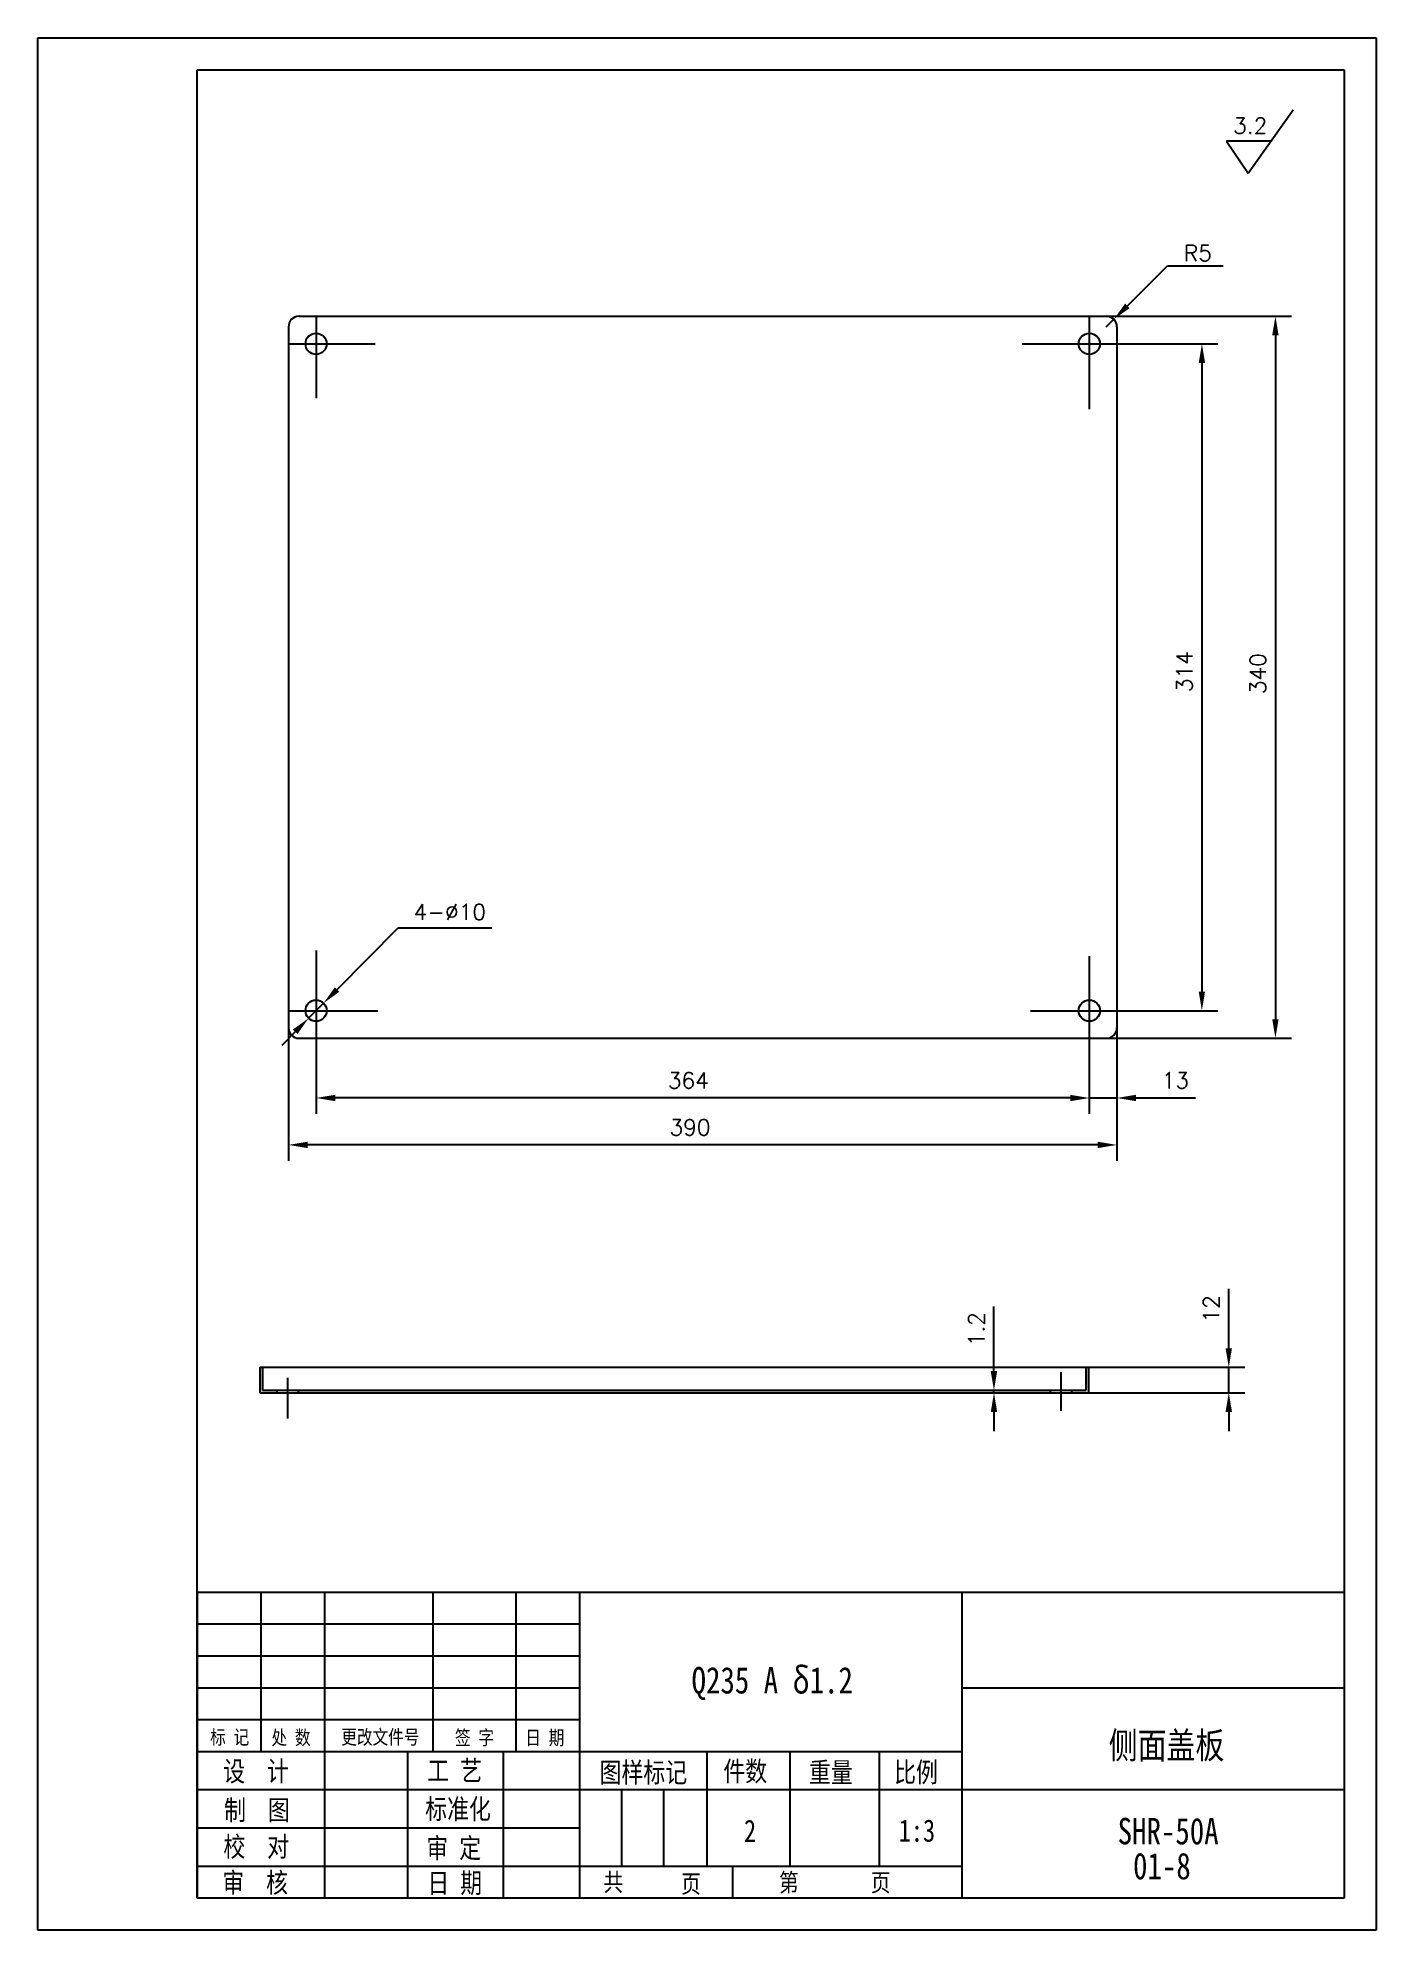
# Model space of a CAD drawing. Extents: x 574 to 1204, y 112 to 1003.
import ezdxf

# ---------------------------------------------------------------- set-up
doc = ezdxf.new("R2010")
doc.units = 0
doc.header["$LTSCALE"] = 10.5
doc.header["$MEASUREMENT"] = 0
doc.linetypes.add('CENTER', pattern=[2, 1.25, -0.25, 0.25, -0.25])
doc.layers.get('0').update_dxf_attribs({"color": 2, "linetype": 'CONTINUOUS'})
doc.layers.get('DEFPOINTS').update_dxf_attribs({"linetype": 'CONTINUOUS'})
for name, color, linetype in [('LINE_THIN', 2, 'CONTINUOUS'), ('PART', 3, 'CONTINUOUS'), ('SMPEN_THICK', 7, 'CONTINUOUS')]:
    doc.layers.add(name, color=color, linetype=linetype)
doc.styles.add('HZDX', font='', dxfattribs={"width": 0.8, "height": 0.5})
doc.styles.get("Standard").update_dxf_attribs({"font": 'txt.shx', "height": 7.5, "bigfont": 'hzfs.shx'})
doc.styles.get('HZDX').set_extended_font_data('SimSun')
doc.dimstyles.new('HZDX', dxfattribs={"dimscale": 0, "dimtxt": 5, "dimasz": 3.5, "dimexe": 5.25, "dimexo": 0, "dimgap": 1.5, "dimtad": 1, "dimdec": 4, "dimdsep": 46, "dimtxsty": 'HZDX', "dimcen": 0.09, "dimclrd": 2, "dimclre": 2, "dimclrt": 2, "dimadec": 0, "dimazin": 0, "dimtol": 1, "dimtp": 0.2, "dimtfac": 0.66667, "dimtdec": 4, "dimtmove": 0, "dimatfit": 1, "dimfxl": 1, "dimtvp": 5, "dimtolj": 1, "dimarcsym": 0})

# ---------------------------------------------------------------- blocks, each defined once
blk = doc.blocks.new('*D1')
at = {"layer": 'DEFPOINTS', "color": 0, "transparency": 16777216}
for p in [(1077.2, 871.46), (1077.2, 531.46), (1156.81, 531.46)]:
    blk.add_point(p, dxfattribs=at)
at = {"layer": 'SMPEN_THICK', "color": 2, "lineweight": -2, "transparency": 16777216}
for p, q in [((1077.2, 871.46), (1164.31, 871.46)), ((1156.81, 862.46), (1156.81, 540.46)), ((1077.2, 531.46), (1164.31, 531.46))]:
    blk.add_line(p, q, dxfattribs=at)
at = {"layer": 'SMPEN_THICK', "color": 2, "transparency": 16777216}
for points in [[(1155.31, 862.46), (1158.31, 862.46), (1156.81, 871.46)], [(1155.31, 540.46), (1158.31, 540.46), (1156.81, 531.46)]]:
    blk.add_solid(points, dxfattribs=at)
at = {"layer": 'SMPEN_THICK', "color": 2, "transparency": 16777216, "insert": (1148.56, 703.12), "char_height": 7.5, "attachment_point": 5, "rotation": 90}
blk.add_mtext('\\A1;340', dxfattribs=at)
blk = doc.blocks.new('*D2')
at = {"layer": 'DEFPOINTS', "color": 0, "transparency": 16777216}
for p in [(1082.2, 858.46), (1082.2, 544.46), (1122.2, 544.46)]:
    blk.add_point(p, dxfattribs=at)
at = {"layer": 'SMPEN_THICK', "color": 2, "lineweight": -2, "transparency": 16777216}
for p, q in [((1082.2, 858.46), (1129.7, 858.46)), ((1122.2, 849.46), (1122.2, 553.46)), ((1082.2, 544.46), (1129.7, 544.46))]:
    blk.add_line(p, q, dxfattribs=at)
at = {"layer": 'SMPEN_THICK', "color": 2, "transparency": 16777216}
for points in [[(1120.7, 849.46), (1123.7, 849.46), (1122.2, 858.46)], [(1120.7, 553.46), (1123.7, 553.46), (1122.2, 544.46)]]:
    blk.add_solid(points, dxfattribs=at)
at = {"layer": 'SMPEN_THICK', "color": 2, "transparency": 16777216, "insert": (1113.95, 704.05), "char_height": 7.5, "attachment_point": 5, "rotation": 90}
blk.add_mtext('\\A1;314', dxfattribs=at)
blk = doc.blocks.new('*D3')
at = {"layer": 'DEFPOINTS', "color": 0, "transparency": 16777216}
for p in [(705.2, 531.46), (1069.2, 531.46), (705.2, 503.36)]:
    blk.add_point(p, dxfattribs=at)
at = {"layer": 'SMPEN_THICK', "color": 2, "lineweight": -2, "transparency": 16777216}
for p, q in [((705.2, 531.46), (705.2, 495.86)), ((1069.2, 531.46), (1069.2, 495.86)), ((1060.2, 503.36), (714.2, 503.36))]:
    blk.add_line(p, q, dxfattribs=at)
at = {"layer": 'SMPEN_THICK', "color": 2, "transparency": 16777216}
for points in [[(714.2, 504.86), (714.2, 501.86), (705.2, 503.36)], [(1060.2, 504.86), (1060.2, 501.86), (1069.2, 503.36)]]:
    blk.add_solid(points, dxfattribs=at)
at = {"layer": 'SMPEN_THICK', "color": 2, "transparency": 16777216, "insert": (880.43, 511.61), "char_height": 7.5, "attachment_point": 5}
blk.add_mtext('\\A1;364', dxfattribs=at)
blk = doc.blocks.new('*D4')
at = {"layer": 'DEFPOINTS', "color": 0, "transparency": 16777216}
for p in [(692.2, 536.46), (1082.2, 536.46), (692.2, 481.26)]:
    blk.add_point(p, dxfattribs=at)
at = {"layer": 'SMPEN_THICK', "color": 2, "lineweight": -2, "transparency": 16777216}
for p, q in [((692.2, 536.46), (692.2, 473.76)), ((1082.2, 536.46), (1082.2, 473.76)), ((1073.2, 481.26), (701.2, 481.26))]:
    blk.add_line(p, q, dxfattribs=at)
at = {"layer": 'SMPEN_THICK', "color": 2, "transparency": 16777216}
for points in [[(701.2, 482.76), (701.2, 479.76), (692.2, 481.26)], [(1073.2, 482.76), (1073.2, 479.76), (1082.2, 481.26)]]:
    blk.add_solid(points, dxfattribs=at)
at = {"layer": 'SMPEN_THICK', "color": 2, "transparency": 16777216, "insert": (881.25, 489.51), "char_height": 7.5, "attachment_point": 5}
blk.add_mtext('\\A1;390', dxfattribs=at)
blk = doc.blocks.new('*D5')
at = {"layer": 'DEFPOINTS', "color": 0, "transparency": 16777216}
for p in [(1068.76, 376.55), (1068.76, 364.55), (1134.85, 364.55)]:
    blk.add_point(p, dxfattribs=at)
at = {"layer": 'SMPEN_THICK', "color": 2, "lineweight": -2, "transparency": 16777216}
for p, q in [((1134.85, 385.55), (1134.85, 413.55)), ((1068.76, 376.55), (1142.35, 376.55)), ((1134.85, 364.55), (1134.85, 376.55)), ((1068.76, 364.55), (1142.35, 364.55)), ((1134.85, 355.55), (1134.85, 346.55))]:
    blk.add_line(p, q, dxfattribs=at)
at = {"layer": 'SMPEN_THICK', "color": 2, "transparency": 16777216}
for points in [[(1133.35, 385.55), (1136.35, 385.55), (1134.85, 376.55)], [(1133.35, 355.55), (1136.35, 355.55), (1134.85, 364.55)]]:
    blk.add_solid(points, dxfattribs=at)
at = {"layer": 'SMPEN_THICK', "color": 2, "transparency": 16777216, "insert": (1126.6, 404.05), "char_height": 7.5, "attachment_point": 5, "rotation": 90}
blk.add_mtext('\\A1;12', dxfattribs=at)
blk = doc.blocks.new('*D6')
at = {"layer": 'DEFPOINTS', "color": 0, "transparency": 16777216}
for p in [(1021.49, 365.75), (1020.29, 364.55), (1024.31, 364.55)]:
    blk.add_point(p, dxfattribs=at)
at = {"layer": 'SMPEN_THICK', "color": 2, "lineweight": -2, "transparency": 16777216}
for p, q in [((1024.31, 374.75), (1024.31, 405.25)), ((1021.49, 365.75), (1031.81, 365.75)), ((1024.31, 364.55), (1024.31, 365.75)), ((1020.29, 364.55), (1031.81, 364.55)), ((1024.31, 355.55), (1024.31, 346.55))]:
    blk.add_line(p, q, dxfattribs=at)
at = {"layer": 'SMPEN_THICK', "color": 2, "transparency": 16777216}
for points in [[(1022.81, 374.75), (1025.81, 374.75), (1024.31, 365.75)], [(1022.81, 355.55), (1025.81, 355.55), (1024.31, 364.55)]]:
    blk.add_solid(points, dxfattribs=at)
at = {"layer": 'SMPEN_THICK', "color": 2, "transparency": 16777216, "insert": (1016.06, 394.5), "char_height": 7.5, "attachment_point": 5, "rotation": 90}
blk.add_mtext('\\A1;1.2', dxfattribs=at)
blk = doc.blocks.new('*D7')
at = {"layer": 'DEFPOINTS', "color": 0, "transparency": 16777216}
for p in [(1082.2, 536.46), (1069.2, 531.46), (1082.2, 503.36)]:
    blk.add_point(p, dxfattribs=at)
at = {"layer": 'SMPEN_THICK', "color": 2, "lineweight": -2, "transparency": 16777216}
for p, q in [((1082.2, 536.46), (1082.2, 495.86)), ((1069.2, 531.46), (1069.2, 495.86)), ((1060.2, 503.36), (1051.2, 503.36)), ((1069.2, 503.36), (1082.2, 503.36)), ((1091.2, 503.36), (1119.2, 503.36))]:
    blk.add_line(p, q, dxfattribs=at)
at = {"layer": 'SMPEN_THICK', "color": 2, "transparency": 16777216}
for points in [[(1060.2, 504.86), (1060.2, 501.86), (1069.2, 503.36)], [(1091.2, 504.86), (1091.2, 501.86), (1082.2, 503.36)]]:
    blk.add_solid(points, dxfattribs=at)
at = {"layer": 'SMPEN_THICK', "color": 2, "transparency": 16777216, "insert": (1109.7, 511.61), "char_height": 7.5, "attachment_point": 5}
blk.add_mtext('\\A1;13', dxfattribs=at)

msp = doc.modelspace()

# ---------------------------------------------------------------- hatches: boundary and pattern name
at = {"layer": 'SMPEN_THICK'}
h = msp.add_hatch(color=256, dxfattribs=at)
h.paths.add_polyline_path([(686.7583, 365.7489), (679.9583, 365.7489), (679.9583, 376.5489), (678.7583, 376.5489), (678.7583, 364.5489), (686.7583, 364.5489)])
h.paths.add_polyline_path([(1050.7583, 365.7489), (696.7583, 365.7489), (696.7583, 364.5489), (1050.7583, 364.5489)])
h.paths.add_polyline_path([(1068.7583, 376.5489), (1067.5583, 376.5489), (1067.5583, 365.7489), (1060.7583, 365.7489), (1060.7583, 364.5489), (1068.7583, 364.5489)])

# ---------------------------------------------------------------- linework, layer by layer
at = {"color": 2, "linetype": 'ByBlock'}
for p, q in [((1087.11864, 876.34442), (1105.98683, 895.14661)), ((1077.20182, 866.46228), (1080.74354, 869.99162)), ((715.05847, 554.40443), (743.84735, 583.44302)), ((701.68158, 540.91152), (708.72205, 548.01305)), ((695.34516, 534.52014), (689.00874, 528.12875))]:
    msp.add_line(p, q, dxfattribs=at)
for points in [[(1086.05984, 877.40694), (1088.17744, 875.2819), (1080.74354, 869.99162)], [(713.99324, 555.4605), (716.1237, 553.34836), (708.72205, 548.01305)], [(694.27993, 535.57621), (696.41039, 533.46407), (701.68158, 540.91152)]]:
    msp.add_solid(points, dxfattribs=at)
at = {"layer": 'DEFPOINTS', "color": 0, "linetype": 'ByBlock'}
for p in [(1077.20182, 866.46228), (1080.74354, 869.99162), (708.72205, 548.01305), (701.68158, 540.91152)]:
    msp.add_point(p, dxfattribs=at)
at = {"layer": 'LINE_THIN', "linetype": 'Continuous'}
for p, q in [((574.22653, 111.5288), (574.22653, 1002.52879)), ((574.22653, 1002.52879), (1204.22651, 1002.52879)), ((1204.22651, 1002.52879), (1204.22651, 111.5288)), ((1204.22651, 111.5288), (574.22653, 111.5288))]:
    msp.add_line(p, q, dxfattribs=at)
at = {"layer": 'PART', "linetype": 'Continuous'}
for p, q in [((649.22652, 126.5288), (649.22652, 987.52879)), ((649.22652, 987.52879), (1189.22651, 987.52879)), ((1189.22651, 987.52879), (1189.22651, 126.5288)), ((649.22651, 270.5288), (649.22651, 126.5288)), ((1189.22651, 270.5288), (649.22651, 270.5288)), ((679.22651, 270.5288), (679.22651, 195.5288)), ((709.22651, 270.5288), (709.22651, 126.5288)), ((760.22651, 270.5288), (760.22651, 195.5288)), ((799.22651, 270.5288), (799.22651, 195.5288)), ((829.22651, 270.5288), (829.22651, 126.5288)), ((1009.22651, 270.5288), (1009.22651, 126.5288)), ((1189.22651, 225.5288), (1009.22651, 225.5288)), ((748.22651, 195.5288), (748.22651, 126.5288)), ((793.22651, 195.5288), (793.22651, 126.5288)), ((889.22651, 195.5288), (889.22651, 141.5288)), ((928.22651, 195.5288), (928.22651, 141.5288)), ((970.22651, 195.5288), (970.22651, 141.5288)), ((849.02651, 177.5288), (849.02651, 141.5288)), ((868.82651, 177.5288), (868.82651, 141.5288)), ((1189.22651, 177.5288), (1009.22651, 177.5288)), ((901.22651, 141.5288), (901.22651, 126.5288)), ((1189.22651, 126.5288), (649.22652, 126.5288))]:
    msp.add_line(p, q, dxfattribs=at)
at = {"layer": 'SMPEN_THICK'}
for p, q in [((1143.94371, 938.73706), (1165.21738, 968.65434)), ((1154.75069, 953.93498), (1133.72321, 953.93498)), ((1133.72321, 953.93498), (1143.94371, 938.73706)), ((1105.98683, 895.14661), (1132.22173, 895.14661)), ((743.84735, 583.44302), (787.99581, 583.44302)), ((829.22651, 255.5288), (649.22651, 255.5288)), ((829.22651, 240.5288), (649.22651, 240.5288)), ((829.22651, 225.5288), (649.22651, 225.5288)), ((829.22651, 210.5288), (649.22651, 210.5288)), ((1009.22651, 195.5288), (649.22651, 195.5288)), ((1009.22651, 177.5288), (649.22651, 177.5288)), ((829.22651, 159.5288), (649.22651, 159.5288)), ((1009.22651, 141.5288), (649.22651, 141.5288))]:
    msp.add_line(p, q, dxfattribs=at)
at = {"layer": 'SMPEN_THICK', "color": 4}
for p, q in [((692.20182, 866.46228), (692.20182, 536.46228)), ((697.20182, 871.46228), (1077.20182, 871.46228)), ((1082.20182, 866.46228), (1082.20182, 536.46228)), ((697.20182, 531.46228), (1077.20182, 531.46228)), ((678.7583, 376.5489), (1068.7583, 376.5489)), ((678.7583, 376.5489), (678.7583, 364.5489)), ((679.9583, 376.5489), (679.9583, 365.7489)), ((1067.5583, 376.5489), (1067.5583, 365.7489)), ((1068.7583, 376.5489), (1068.7583, 364.5489)), ((679.9583, 365.7489), (1067.5583, 365.7489)), ((686.7583, 365.7489), (686.7583, 364.5489)), ((696.7583, 365.7489), (696.7583, 364.5489)), ((1050.7583, 365.7489), (1050.7583, 364.5489)), ((1060.7583, 365.7489), (1060.7583, 364.5489)), ((678.7583, 364.5489), (1068.7583, 364.5489))]:
    msp.add_line(p, q, dxfattribs=at)
at = {"layer": 'SMPEN_THICK', "linetype": 'CENTER', "ltscale": 4}
for p, q in [((705.20182, 871.46228), (705.20182, 832.91788)), ((1069.20182, 871.46228), (1069.20182, 827.76447)), ((692.20182, 858.46228), (733.04325, 858.46228)), ((1037.58456, 858.46228), (1082.20182, 858.46228)), ((705.20182, 572.73179), (705.20182, 531.46228)), ((1069.20182, 570.15509), (1069.20182, 531.46228)), ((692.20182, 544.46228), (734.33235, 544.46228)), ((1041.45186, 544.46228), (1082.20182, 544.46228)), ((1055.7583, 374.29004), (1055.7583, 356.05955)), ((691.7583, 371.56031), (691.7583, 352.45159))]:
    msp.add_line(p, q, dxfattribs=at)
at = {"layer": 'SMPEN_THICK', "color": 4}
for centre in [(705.20182, 858.46228), (1069.20182, 858.46228), (705.20182, 544.46228), (1069.20182, 544.46228)]:
    msp.add_circle(centre, 5, dxfattribs=at)
for centre, start, end in [((697.20182, 866.46228), 90, 180), ((1077.20182, 866.46228), 0, 90), ((697.20182, 536.46228), 180, 270), ((1077.20182, 536.46228), 270, 0)]:
    msp.add_arc(centre, 5, start, end, dxfattribs=at)

# ---------------------------------------------------------------- texts
at = {"color": 2, "linetype": 'ByBlock', "char_height": 7.5, "attachment_point": 5}
for s, insert in [('3.2', (1144.95923, 961.18741)), ('\\A1;R5', (1120.33045, 901.17737)), ('4-∅10', (768.16746, 590.93429))]:
    msp.add_mtext(s, dxfattribs=dict(at, insert=insert))
at = {"layer": 'SMPEN_THICK', "style": 'HZDX', "width": 0.8}
for s, height, p in [('Q235 A δ1.2', 12.474, (881.96761, 222.96126)), ('标 记', 6.75, (655.31386, 199.05278)), ('处 数', 6.75, (684.21425, 198.83661)), ('更改文件号', 6.75, (717.06415, 199.08206)), ('签 字', 6.75, (770.57904, 198.81358)), ('日 期', 6.75, (803.65059, 198.75019)), ('侧面盖板', 12.474, (1078.32277, 192.29881)), ('设  计', 9.45, (661.4708, 181.63061)), ('工 艺', 9.45, (757.54738, 181.91079)), ('图样标记', 9.45, (838.63827, 181.0705)), ('件数', 9.45, (896.91614, 181.62609)), ('重量', 9.45, (937.19624, 181.13213)), ('比例', 9.45, (977.30971, 181.19375)), ('制  图', 9.45, (661.91415, 163.36928)), ('标准化', 9.45, (756.559, 163.87302)), ('2', 10.5, (906.64639, 153.01043)), ('1:3', 10.5, (979.48721, 153.15609)), ('SHR-50A', 12.474, (1082.55527, 151.92582)), ('校  对', 9.45, (661.57457, 146.13038)), ('审 定', 9.45, (757.11484, 145.46305)), ('01-8', 12.474, (1089.79032, 135.49208)), ('审  核', 9.45, (661.08038, 129.1964)), ('日 期', 9.45, (757.56821, 129.03304)), ('共', 8.505, (840.51181, 129.9193)), ('页', 8.505, (877.03564, 129.10014)), ('第', 8.505, (923.12026, 129.71792)), ('页', 8.505, (966.32828, 129.71792))]:
    msp.add_text(s, height=height, dxfattribs=at).set_placement(p)

# ---------------------------------------------------------------- dimensions: what is measured, and where the dimension line sits
at = {"layer": 'SMPEN_THICK'}
for base, p1, p2, picture, middle in [((1156.80902, 531.46228), (1077.20182, 871.46228), (1077.20182, 531.46228), '*D1', (1156.80902, 703.11546)), ((1122.19729, 544.46228), (1082.20182, 858.46228), (1082.20182, 544.46228), '*D2', (1122.19729, 704.05037)), ((1134.84595, 364.5489), (1068.7583, 376.5489), (1068.7583, 364.5489), '*D5', (1134.84595, 404.0489)), ((1024.31312, 364.5489), (1021.48926, 365.7489), (1020.28926, 364.5489), '*D6', (1024.31312, 394.4989))]:
    dim = msp.add_linear_dim(base=base, p1=p1, p2=p2, angle=90, dimstyle='HZDX', override={"dimscale": 3, "dimtxt": 3, "dimasz": 3, "dimexe": 2.5, "dimtxsty": 'Standard', "dimtol": 0, "dimatfit": 2}, dxfattribs=at)
    dim.commit()
    dim.dimension.update_dxf_attribs({"geometry": picture, "text_midpoint": middle, "dimtype": 160})
for base, p1, p2, picture, middle in [((692.20182, 481.26082), (1082.20182, 536.46228), (692.20182, 536.46228), '*D4', (881.25123, 481.26082)), ((1082.20182, 503.36065), (1069.20182, 531.46228), (1082.20182, 536.46228), '*D7', (1109.70182, 503.36065)), ((705.20182, 503.36065), (1069.20182, 531.46228), (705.20182, 531.46228), '*D3', (880.43191, 503.36065))]:
    dim = msp.add_linear_dim(base=base, p1=p1, p2=p2, dimstyle='HZDX', override={"dimscale": 3, "dimtxt": 3, "dimasz": 3, "dimexe": 2.5, "dimtxsty": 'Standard', "dimtol": 0, "dimatfit": 2}, dxfattribs=at)
    dim.commit()
    dim.dimension.update_dxf_attribs({"geometry": picture, "text_midpoint": middle, "dimtype": 160})

doc.saveas('drawing.dxf')
